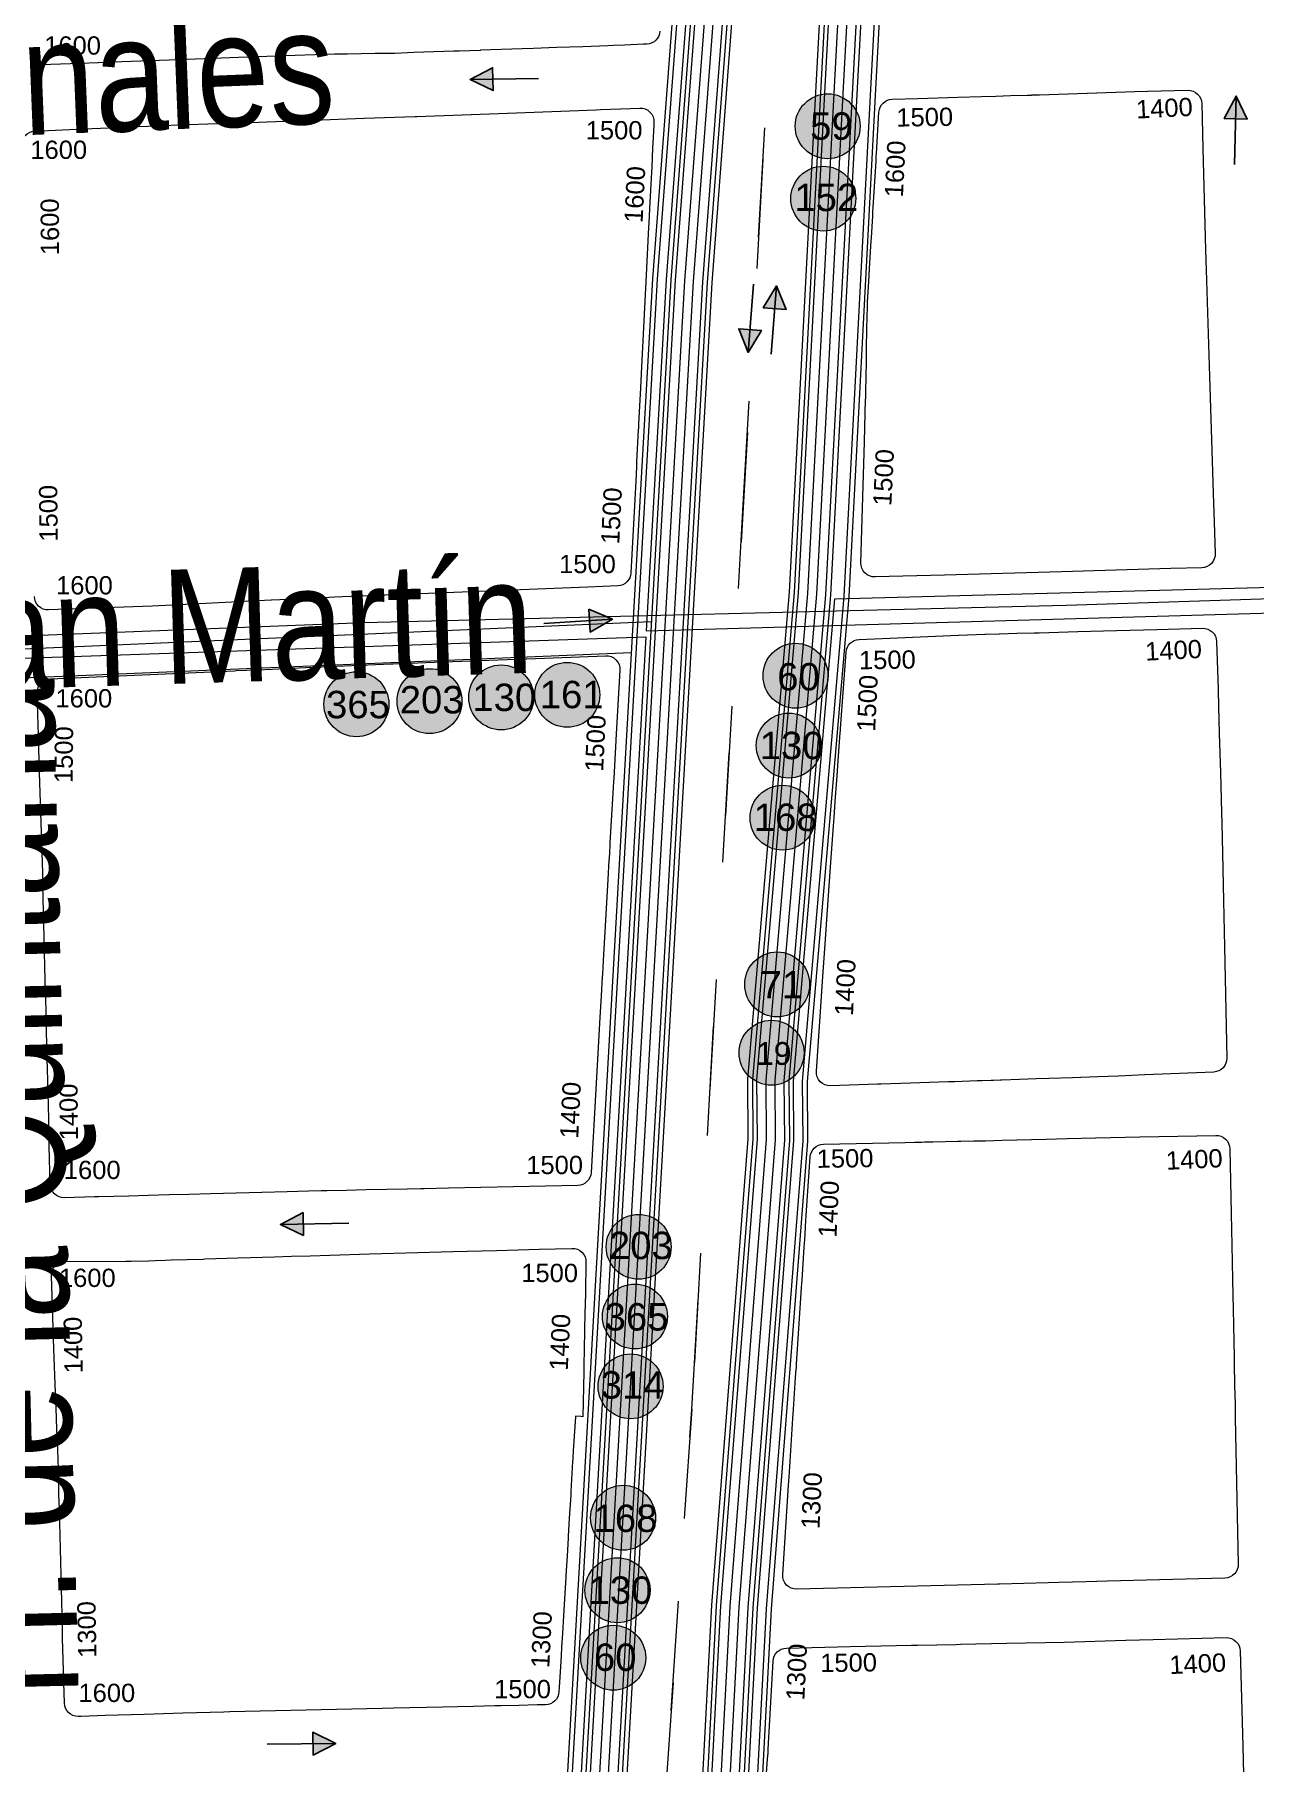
# Model space of a CAD drawing. Header units: millimetres. Extents: x 11558 to 23675, y 49449 to 61482.
# Drawn here: x 19539 to 19806.1, y 54871.2 to 55249.7 of the extents above; entities that cross this region are included whole.
import ezdxf

# ---------------------------------------------------------------- set-up
doc = ezdxf.new("R2010")
doc.units = ezdxf.units.MM
doc.linetypes.add('ACAD_ISO03W100', pattern=[30, 12, -18])
for name, color, linetype in [('0. plano base - nombres calles', 22, 'Continuous'), ('0. Plano Base - PLANO', 254, 'Continuous'), ('0. Plano base - sentido calles', 253, 'Continuous'), ('0.BARRIOS - DIVISIÓN', 12, 'ACAD_ISO03W100'), ('7. puesta en valor CC la lucila', 212, 'Continuous'), ('numeración', 7, 'Continuous')]:
    doc.layers.add(name, color=color, linetype=linetype)
for name, color, linetype, true_color in [('Linea 130 IDA', 7, 'Continuous', 0x26921c), ('Linea 130 REGRESO', 7, 'Continuous', 0x7a5c00), ('Linea 152 IDA', 7, 'Continuous', 0x070721), ('Linea 152 REGRESO', 7, 'Continuous', 0xff0a0a), ('linea 161 vuelta', 7, 'Continuous', 0x9d070c), ('Linea 168 IDA', 7, 'Continuous', 0x1a1a1a), ('Linea 168 REGRESO', 7, 'Continuous', 0x330000), ('Linea 19 Estación Carapachay', 7, 'Continuous', 0xa80000), ('Linea 19 Plaza Miserere', 7, 'Continuous', 0x575757), ('Linea 203 IDA', 7, 'Continuous', 0xc2c200), ('Linea 203 REGRESO', 7, 'Continuous', 0x9e7700), ('Linea 21 REGRO Ramal G', 7, 'Continuous', 0x0a47ff), ('Linea 314 IDA', 7, 'Continuous', 0x141414), ('Linea 314 REGRESO', 7, 'Continuous', 0xe00000), ('Linea 365 IDA', 7, 'Continuous', 0xdb6e00), ('Linea 365 REGRESO', 7, 'Continuous', 0xcc3300), ('Linea 59 Por Barrio Golf IDA', 7, 'Continuous', 0x007038), ('Linea 59 Por Barrio Golf VUELTA', 7, 'Continuous', 0xffd147), ('Linea 59 Por la Lucila IDA', 7, 'Continuous', 0x007038), ('Linea 60 Barracas IDA', 7, 'Continuous', 0x660000), ('Linea 60 Barracas VUELTA', 7, 'Continuous', 0xbcab76), ('Linea 60 Constitución-barramcas x Fleming IDA', 7, 'Continuous', 0x660000), ('Linea 60 Constitución-barrancas x Fleming VUELTA', 7, 'Continuous', 0xbcab76), ('Linea 71 IDA', 7, 'Continuous', 0xff2424), ('Linea 71 REGRESO', 7, 'Continuous', 0x2e62ff)]:
    doc.layers.add(name, color=color, linetype=linetype, true_color=true_color)
doc.layers.get('7. puesta en valor CC la lucila').off()
doc.styles.get("Standard").update_dxf_attribs({"font": 'arial.ttf'})

# ---------------------------------------------------------------- blocks, each defined once
blk = doc.blocks.new('MANZANAS')
at = {"layer": '0. Plano Base - PLANO', "color": 0, "linetype": 'Continuous', "lineweight": 5}
for points in [[(5639146.04, 6179249.3, -0.382418), (5639144.8, 6179245.5), (5639144.14, 6179245.11), (5639140.57, 6179243.04), (5639138.4, 6179241.79), (5639137.37, 6179241.2), (5639132.63, 6179238.52), (5639127.59, 6179235.67), (5639123.21, 6179233.2), (5639121.03, 6179231.97), (5639113.11, 6179227.49), (5639113.03, 6179227.44), (5639109.12, 6179225.23), (5639108.63, 6179224.96), (5639108.05, 6179224.63), (5639108, 6179224.6), (5639100.35, 6179220.28), (5639096.73, 6179218.23), (5639096.5, 6179218.1), (5639092.94, 6179216.19), (5639087.58, 6179213.31), (5639085.6, 6179212.24), (5639085.12, 6179211.97), (5639077.64, 6179207.74), (5639066.85, 6179201.64), (5639055.37, 6179195.15), (5639042.79, 6179188.04), (5639040.05, 6179186.47), (5639040, 6179186.45), (5639036.65, 6179184.54), (5639027.33, 6179179.23, -0.419492)], [(5639091.07, 6179078.17), (5639085.68, 6179075.12, -0.414517), (5639081.59, 6179076.27)], [(5639033.53, 6179162.72, -0.408841), (5639034.65, 6179166.77), (5639041.29, 6179170.61), (5639044.12, 6179172.25), (5639045.58, 6179173.09), (5639047.14, 6179174), (5639054.3, 6179178.14), (5639056.17, 6179179.22), (5639061.92, 6179182.48), (5639069.44, 6179186.73), (5639072.52, 6179188.47), (5639077.26, 6179191.15), (5639082.08, 6179193.88), (5639084.65, 6179195.33), (5639092.39, 6179199.71), (5639092.42, 6179199.73), (5639097.37, 6179202.53), (5639107.09, 6179208.03), (5639107.43, 6179208.22), (5639124.69, 6179218.03), (5639141.53, 6179227.6), (5639142.4, 6179228.1), (5639148.08, 6179231.32), (5639149.85, 6179232.33, -0.439605), (5639154.06, 6179230.97), (5639154.27, 6179230.51), (5639155.99, 6179226.77), (5639156.4, 6179225.87), (5639158.17, 6179222.02), (5639158.62, 6179221.04), (5639161.9, 6179213.83), (5639161.95, 6179213.71), (5639163.22, 6179210.93), (5639163.61, 6179210.07), (5639167.34, 6179201.9), (5639167.38, 6179201.81), (5639176.32, 6179182.22), (5639178.24, 6179178.02), (5639178.27, 6179177.96), (5639181.52, 6179170.83), (5639181.9, 6179170), (5639182.08, 6179169.61), (5639184.97, 6179163.28), (5639185.45, 6179162.23), (5639186.74, 6179159.41), (5639195.09, 6179141.11, -0.387802), (5639193.85, 6179137.26), (5639188.15, 6179134), (5639165.79, 6179121.22), (5639161.11, 6179118.55), (5639143, 6179108.2), (5639139.95, 6179106.45), (5639138.92, 6179105.85), (5639135.76, 6179104.01), (5639132.69, 6179102.22), (5639128.02, 6179099.5), (5639127.94, 6179099.46), (5639120.53, 6179095.14), (5639113.1, 6179090.81), (5639113.01, 6179090.76), (5639105.45, 6179086.35), (5639103.65, 6179085.3), (5639098.22, 6179082.23), (5639095.92, 6179080.92), (5639095.7, 6179080.79), (5639093.05, 6179079.29), (5639091.18, 6179078.23)], [(5639343.88, 6178918.63), (5639341.37, 6178924.42), (5639340.86, 6178925.6), (5639340.73, 6178925.9), (5639340.52, 6178926.37), (5639332.56, 6178943.95, -0.392183), (5639333.85, 6178947.82), (5639346.11, 6178954.54), (5639357.85, 6178960.97), (5639359.06, 6178961.63), (5639366.47, 6178965.69), (5639367.3, 6178966.14), (5639376.21, 6178971.02), (5639387.19, 6178977.03), (5639399.01, 6178983.59), (5639404.23, 6178986.49), (5639418.22, 6178994.25, -0.414659), (5639422.3, 6178993.07), (5639432.36, 6178974.88), (5639444.57, 6178952.77)]]:
    blk.add_lwpolyline(points, format="xyb", dxfattribs=at)
for points in [[(5639305.48, 6179199.72), (5639299.52, 6179196.4), (5639278.66, 6179184.76), (5639256.19, 6179172.31), (5639242.91, 6179164.94, -0.430526), (5639238.75, 6179166.26), (5639227.21, 6179190.1), (5639224.46, 6179195.78), (5639224.41, 6179195.9), (5639224.14, 6179196.46), (5639222.76, 6179199.3), (5639222.41, 6179200.01), (5639219.45, 6179205.99), (5639219.22, 6179206.45), (5639217.92, 6179209.08), (5639216.61, 6179211.71), (5639214.81, 6179215.36), (5639214.49, 6179216.01), (5639213.71, 6179217.59), (5639211.86, 6179221.74), (5639210.7, 6179224.34), (5639208.22, 6179229.91), (5639207.96, 6179230.5), (5639205.99, 6179234.91), (5639205.64, 6179235.7), (5639205.23, 6179236.62), (5639201.12, 6179245.85), (5639200.64, 6179246.93), (5639200.46, 6179247.33), (5639200.44, 6179247.38), (5639196.74, 6179255.69, -0.387883), (5639198.02, 6179259.53), (5639202.91, 6179262.26), (5639210.55, 6179266.53), (5639215.1, 6179269.07), (5639217.81, 6179270.58), (5639220.65, 6179272.17), (5639223.91, 6179273.99), (5639224.43, 6179274.28), (5639224.63, 6179274.39), (5639224.66, 6179274.41), (5639224.73, 6179274.45), (5639226.16, 6179275.26), (5639244.39, 6179285.5), (5639246.8, 6179286.85), (5639246.89, 6179286.9), (5639254.51, 6179291.1, -0.41404), (5639258.58, 6179289.92), (5639263.34, 6179281.31), (5639274.11, 6179261.8), (5639276.23, 6179258.02), (5639287.64, 6179237.68), (5639301.25, 6179213.42), (5639302.18, 6179211.77), (5639306.64, 6179203.81, -0.414922)], [(5639315.79, 6179186.87), (5639320.87, 6179177.76), (5639322.82, 6179174.25), (5639324.08, 6179171.98), (5639325.59, 6179169.28), (5639329.76, 6179161.79), (5639334.07, 6179154.05), (5639335.15, 6179152.11), (5639338.29, 6179146.35), (5639343.32, 6179137.15), (5639348.16, 6179128.3), (5639351.47, 6179122.24), (5639359.83, 6179106.95, -0.407687), (5639358.69, 6179102.91), (5639345.6, 6179095.37), (5639340.58, 6179092.49), (5639336.69, 6179090.29), (5639331.83, 6179087.55), (5639327.32, 6179085.02), (5639324.93, 6179083.67), (5639321.73, 6179081.87), (5639318.35, 6179079.96), (5639318.1, 6179079.82), (5639316.74, 6179079.05), (5639316.34, 6179078.83), (5639314.56, 6179077.83), (5639313.65, 6179077.32), (5639309.35, 6179074.89), (5639308.98, 6179074.69), (5639308.48, 6179074.4), (5639308.16, 6179074.23), (5639299.07, 6179069.11), (5639295.26, 6179066.95), (5639294.62, 6179066.6), (5639285.65, 6179061.55, -0.444289), (5639281.43, 6179062.96), (5639273.12, 6179082.01), (5639270.71, 6179087.56), (5639266.85, 6179096.41), (5639263.12, 6179105.07), (5639261.55, 6179108.71), (5639259.98, 6179112.37), (5639259.28, 6179113.98), (5639257.85, 6179117.29), (5639255.63, 6179122.45), (5639254.31, 6179125.51), (5639251.87, 6179131.19), (5639251.71, 6179131.55), (5639251.52, 6179131.99), (5639244.88, 6179147.41, -0.381252), (5639246.14, 6179151.2), (5639265.02, 6179162.03), (5639265.07, 6179162.05), (5639270.02, 6179164.9), (5639270.14, 6179164.96), (5639272.77, 6179166.42), (5639272.85, 6179166.46), (5639276.17, 6179168.31), (5639279.49, 6179170.15), (5639280.4, 6179170.66), (5639287.86, 6179174.8), (5639295.22, 6179178.88), (5639302.96, 6179183.17), (5639311.71, 6179188.03, -0.413753)], [(5639092.97, 6179061.9), (5639127.96, 6179082.08), (5639128.33, 6179082.29), (5639132.27, 6179084.56), (5639135.11, 6179086.2), (5639142.75, 6179090.6), (5639143.02, 6179090.76), (5639150.32, 6179094.96), (5639157.68, 6179099.21), (5639158.09, 6179099.45), (5639165.86, 6179103.87), (5639183.32, 6179113.8), (5639183.55, 6179113.93), (5639198.54, 6179122.46, -0.44238), (5639202.76, 6179121.08), (5639209.02, 6179107.14), (5639209.06, 6179107.03), (5639212.5, 6179099.39), (5639212.75, 6179098.81), (5639213.31, 6179097.57), (5639218.27, 6179086.53), (5639218.57, 6179085.85), (5639219.06, 6179084.78), (5639219.75, 6179083.22), (5639219.84, 6179083.03), (5639221.58, 6179079.15), (5639227.83, 6179065.24), (5639228.28, 6179064.23), (5639230.08, 6179060.21), (5639230.35, 6179059.62), (5639232.03, 6179055.88), (5639233.96, 6179051.57), (5639233.98, 6179051.53), (5639240.95, 6179036.02), (5639240.96, 6179035.99), (5639247.9, 6179020.53, -0.391417), (5639246.61, 6179016.66), (5639221.8, 6179003.1), (5639217.09, 6179000.52), (5639216.48, 6179000.19), (5639213.83, 6178998.74), (5639209.92, 6178996.6), (5639205.94, 6178994.43), (5639202.21, 6178992.39), (5639198.48, 6178990.35), (5639197.29, 6178989.69), (5639194.87, 6178988.38), (5639190.8, 6178986.11), (5639183.51, 6178982.08), (5639176.1, 6178977.97), (5639171.96, 6178975.68), (5639168.2, 6178973.6), (5639164.19, 6178971.37), (5639160.48, 6178969.32), (5639154.7, 6178966.12), (5639153.88, 6178965.66), (5639148.11, 6178962.47, -0.414882), (5639144.03, 6178963.65), (5639139.95, 6178971.06), (5639137.2, 6178976.04), (5639135.66, 6178978.85), (5639134.42, 6178981.09), (5639132.9, 6178983.85), (5639131.98, 6178985.52), (5639127.84, 6178993.04), (5639124.16, 6178999.72), (5639123.6, 6179000.73), (5639121.03, 6179005.4), (5639119.4, 6179008.35), (5639117.74, 6179011.37), (5639116.7, 6179013.26), (5639115.2, 6179015.99), (5639112.41, 6179021.05), (5639111.11, 6179023.41), (5639099.3, 6179044.52), (5639097.56, 6179047.64), (5639091.86, 6179057.84, -0.410359)], [(5639369.57, 6179089.62), (5639376.38, 6179077.15), (5639381.39, 6179067.97), (5639383.38, 6179064.32), (5639386.4, 6179058.79), (5639391.45, 6179049.53), (5639391.95, 6179048.61), (5639392.07, 6179048.39), (5639394.42, 6179044.08), (5639396.33, 6179040.59), (5639396.34, 6179040.56), (5639397.8, 6179037.88), (5639413.16, 6179009.74, -0.412288), (5639411.98, 6179005.68), (5639389.51, 6178993.23), (5639385.37, 6178990.93), (5639380.13, 6178988.03), (5639378.1, 6178986.91), (5639368.8, 6178981.77), (5639368.48, 6178981.6), (5639329.92, 6178960.31, -0.440989), (5639325.72, 6178961.73), (5639317.84, 6178979.68), (5639317.13, 6178981.3), (5639312.43, 6178992), (5639311.95, 6178993.1), (5639311.16, 6178994.89), (5639308.81, 6179000.25), (5639307.91, 6179002.29), (5639307.42, 6179003.42), (5639307.12, 6179004.1), (5639305.81, 6179007.08), (5639300.42, 6179019.36), (5639300, 6179020.31), (5639299.75, 6179020.88), (5639296.83, 6179027.54), (5639296.52, 6179028.24), (5639295.7, 6179030.11), (5639294.97, 6179031.76), (5639294.04, 6179033.9), (5639288.87, 6179045.66, -0.3889), (5639290.18, 6179049.49), (5639305.84, 6179058.07), (5639307.66, 6179059.06), (5639308.28, 6179059.41), (5639308.69, 6179059.63), (5639309.05, 6179059.83), (5639309.6, 6179060.13), (5639311.16, 6179060.98), (5639315.99, 6179063.62), (5639316.55, 6179063.93), (5639319.06, 6179065.31), (5639321.27, 6179066.52), (5639324.49, 6179068.3), (5639332.93, 6179072.97), (5639336.97, 6179075.2), (5639342.36, 6179078.18), (5639342.42, 6179078.21), (5639350.88, 6179082.83), (5639350.9, 6179082.84), (5639365.5, 6179090.81, -0.414305)], [(5639154.68, 6178950.12), (5639166.45, 6178956.32), (5639167.4, 6178956.82), (5639167.51, 6178956.88), (5639170.83, 6178958.74), (5639172.16, 6178959.48), (5639174.01, 6178960.52), (5639175.14, 6178961.15), (5639181.3, 6178964.59), (5639181.6, 6178964.76), (5639183.71, 6178965.94), (5639187.88, 6178968.27), (5639190.34, 6178969.65), (5639194.92, 6178972.21), (5639198.18, 6178974.03), (5639201.74, 6178976.02), (5639205.46, 6178978.1), (5639213.09, 6178982.37), (5639222.3, 6178987.52), (5639229, 6178991.23), (5639237.37, 6178995.86), (5639241.5, 6178998.15), (5639245.56, 6179000.4), (5639251.83, 6179003.87, -0.428127), (5639255.97, 6179002.57), (5639258.98, 6178996.47), (5639260.98, 6178992.42), (5639262.45, 6178989.45), (5639264.51, 6178985.26), (5639265.83, 6178982.6), (5639266.58, 6178981.07), (5639270.95, 6178972.21), (5639270.54, 6178972.05), (5639269.43, 6178971.62), (5639269.51, 6178971.45), (5639271.22, 6178967.61), (5639272.54, 6178964.65), (5639273.15, 6178963.29), (5639273.16, 6178963.26), (5639273.3, 6178962.95), (5639273.49, 6178962.51), (5639276.17, 6178956.53), (5639276.46, 6178955.86), (5639276.93, 6178954.82), (5639278.56, 6178951.17), (5639280.19, 6178947.52), (5639280.34, 6178947.18), (5639281.94, 6178943.58), (5639283.72, 6178939.61), (5639283.81, 6178939.4), (5639287.29, 6178931.61), (5639288.85, 6178928.11), (5639290.13, 6178925.23), (5639290.84, 6178923.65), (5639291.85, 6178921.38), (5639293.66, 6178917.33), (5639294.1, 6178916.35, -0.390431), (5639292.8, 6178912.5), (5639291.18, 6178911.61), (5639287.65, 6178909.67), (5639284.27, 6178907.82), (5639283.05, 6178907.15), (5639278.97, 6178904.91), (5639275.87, 6178903.21), (5639273.05, 6178901.66), (5639263.63, 6178896.5), (5639261.41, 6178895.28), (5639232.2, 6178879.26), (5639231.02, 6178878.6), (5639223.21, 6178874.24), (5639215.79, 6178870.1), (5639208.31, 6178865.93), (5639203.73, 6178863.37), (5639203.18, 6178863.08, -0.409545), (5639199.14, 6178864.27), (5639195.85, 6178870.22), (5639195.63, 6178870.6), (5639192.3, 6178876.61), (5639192.27, 6178876.66), (5639191.26, 6178878.48), (5639186.97, 6178886.26), (5639182.81, 6178893.81), (5639178.57, 6178901.49), (5639177.03, 6178904.28), (5639174.38, 6178909.08), (5639172.25, 6178912.85), (5639170.05, 6178916.72), (5639166.62, 6178922.79), (5639166.11, 6178923.69), (5639161.37, 6178932.04), (5639153.47, 6178945.99, -0.423059)]]:
    blk.add_lwpolyline(points, format="xyb", close=True, dxfattribs=at)
blk = doc.blocks.new('19')
at = {"layer": 'Linea 19 Estación Carapachay', "lineweight": 211, "true_color": 0xededed}
h = blk.add_hatch(color=7, dxfattribs=at)
h.dxf.hatch_style = 1
edge = h.paths.add_edge_path()
edge.add_arc((0, 0), 7.11, 0, 360)
at = {"layer": 'Linea 19 Estación Carapachay', "lineweight": 9}
blk.add_circle((0, 0), 7.11, dxfattribs=at)
at = {"layer": 'Linea 19 Estación Carapachay', "lineweight": 15, "insert": (-3.4, 2.34), "char_height": 5, "attachment_point": 1}
blk.add_mtext_dynamic_manual_height_columns('19', width=16.4579, gutter_width=12.5, heights=[0], dxfattribs=at)
blk = doc.blocks.new('59 ida')
at = {"layer": 'Linea 59 Por la Lucila IDA', "lineweight": 211, "true_color": 0xededed}
h = blk.add_hatch(color=7, dxfattribs=at)
h.dxf.hatch_style = 1
edge = h.paths.add_edge_path()
edge.add_arc((0, 0), 7.11, 0, 360)
at = {"layer": 'Linea 59 Por la Lucila IDA', "lineweight": 9}
blk.add_circle((0, 0), 7.11, dxfattribs=at)
at = {"layer": 'Linea 59 Por la Lucila IDA', "lineweight": 15, "insert": (-3.84, 3.05), "char_height": 6, "attachment_point": 1}
blk.add_mtext_dynamic_manual_height_columns('59', width=16.4579, gutter_width=12.5, heights=[0], dxfattribs=at)
blk = doc.blocks.new('60 ida')
at = {"layer": 'Linea 60 Barracas IDA', "lineweight": 211, "true_color": 0xededed}
h = blk.add_hatch(color=7, dxfattribs=at)
h.dxf.hatch_style = 1
edge = h.paths.add_edge_path()
edge.add_arc((0, 0), 7.11, 0, 360)
at = {"layer": 'Linea 60 Barracas IDA', "lineweight": 9}
blk.add_circle((0, 0), 7.11, dxfattribs=at)
at = {"layer": 'Linea 60 Barracas IDA', "lineweight": 15, "insert": (-4.01, 2.78), "char_height": 6, "attachment_point": 1}
blk.add_mtext_dynamic_manual_height_columns('60', width=16.4579, gutter_width=12.5, heights=[0], dxfattribs=at)
blk = doc.blocks.new('60 vuelta')
at = {"layer": 'Linea 60 Constitución-barrancas x Fleming VUELTA', "lineweight": 211, "true_color": 0xededed}
h = blk.add_hatch(color=7, dxfattribs=at)
h.dxf.hatch_style = 1
edge = h.paths.add_edge_path()
edge.add_arc((0, 0), 7.11, 0, 360)
at = {"layer": 'Linea 60 Barracas VUELTA', "lineweight": 9}
blk.add_circle((0, 0), 7.11, dxfattribs=at)
at = {"layer": 'Linea 60 Barracas VUELTA', "lineweight": 15, "insert": (-4.24, 3.11), "char_height": 6, "attachment_point": 1}
blk.add_mtext_dynamic_manual_height_columns('60', width=16.4579, gutter_width=12.5, heights=[0], dxfattribs=at)
blk = doc.blocks.new('71 vuelta')
at = {"layer": 'Linea 71 REGRESO', "lineweight": 211, "true_color": 0xededed}
h = blk.add_hatch(color=7, dxfattribs=at)
h.dxf.hatch_style = 1
edge = h.paths.add_edge_path()
edge.add_arc((0, 0), 7.11, 0, 360)
at = {"layer": 'Linea 71 REGRESO', "lineweight": 9}
blk.add_circle((0, 0), 7.11, dxfattribs=at)
at = {"layer": 'Linea 71 REGRESO', "lineweight": 15, "insert": (-3.64, 2.95), "char_height": 6, "attachment_point": 1}
blk.add_mtext_dynamic_manual_height_columns('71', width=16.4579, gutter_width=12.5, heights=[0], dxfattribs=at)
blk = doc.blocks.new('130 ida')
at = {"layer": 'Linea 130 IDA', "lineweight": 211, "true_color": 0xededed}
h = blk.add_hatch(color=7, dxfattribs=at)
h.dxf.hatch_style = 1
edge = h.paths.add_edge_path()
edge.add_arc((0, 0), 7.11, 0, 360)
at = {"layer": 'Linea 130 IDA', "lineweight": 9}
blk.add_circle((0, 0), 7.11, dxfattribs=at)
at = {"layer": 'Linea 130 IDA', "lineweight": 211, "insert": (-6.31, 3.02), "char_height": 6, "attachment_point": 1}
blk.add_mtext_dynamic_manual_height_columns('130', width=19.512, gutter_width=12.5, heights=[0], dxfattribs=at)
blk = doc.blocks.new('130 vuelta')
at = {"layer": 'Linea 130 REGRESO', "lineweight": 211, "true_color": 0xededed}
h = blk.add_hatch(color=7, dxfattribs=at)
h.dxf.hatch_style = 1
edge = h.paths.add_edge_path()
edge.add_arc((0, 0), 7.11, 0, 360)
at = {"layer": 'Linea 130 REGRESO', "lineweight": 9}
blk.add_circle((0, 0), 7.11, dxfattribs=at)
at = {"layer": 'Linea 130 REGRESO', "lineweight": 211, "insert": (-6.36, 3.02), "char_height": 6, "attachment_point": 1}
blk.add_mtext_dynamic_manual_height_columns('130', width=7.0238, gutter_width=12.5, heights=[0], dxfattribs=at)
blk = doc.blocks.new('152 vuelta')
at = {"layer": 'Linea 152 REGRESO', "lineweight": 211, "true_color": 0xededed}
h = blk.add_hatch(color=7, dxfattribs=at)
h.dxf.hatch_style = 1
edge = h.paths.add_edge_path()
edge.add_arc((0, 0), 7.11, 0, 360)
at = {"layer": 'Linea 152 REGRESO', "lineweight": 9}
blk.add_circle((0, 0), 7.11, dxfattribs=at)
at = {"layer": 'Linea 152 REGRESO', "lineweight": 15, "insert": (-6.34, 3.27), "char_height": 6, "attachment_point": 1}
blk.add_mtext_dynamic_manual_height_columns('152', width=16.4579, gutter_width=12.5, heights=[0], dxfattribs=at)
blk = doc.blocks.new('161vuelta')
at = {"layer": 'linea 161 vuelta', "lineweight": 211, "true_color": 0xededed}
h = blk.add_hatch(color=7, dxfattribs=at)
h.dxf.hatch_style = 1
edge = h.paths.add_edge_path()
edge.add_arc((0, 0), 7.11, 0, 360)
at = {"layer": 'linea 161 vuelta', "lineweight": 9}
blk.add_circle((0, 0), 7.11, dxfattribs=at)
at = {"layer": 'linea 161 vuelta', "lineweight": 9, "insert": (-6.03, 3.07), "char_height": 6, "attachment_point": 1}
blk.add_mtext_dynamic_manual_height_columns('161', width=16.4579, gutter_width=12.5, heights=[0], dxfattribs=at)
blk = doc.blocks.new('168 vuelta')
at = {"layer": 'Linea 168 IDA', "lineweight": 211, "true_color": 0xededed}
h = blk.add_hatch(color=7, dxfattribs=at)
h.dxf.hatch_style = 1
edge = h.paths.add_edge_path()
edge.add_arc((0, 0), 7.11, 0, 360)
at = {"layer": 'Linea 168 IDA', "lineweight": 9}
blk.add_circle((0, 0), 7.11, dxfattribs=at)
at = {"layer": 'Linea 168 IDA', "lineweight": 15, "insert": (-6.45, 2.89), "char_height": 6, "attachment_point": 1}
blk.add_mtext_dynamic_manual_height_columns('168', width=16.4579, gutter_width=12.5, heights=[0], dxfattribs=at)
blk = doc.blocks.new('168 ida')
at = {"layer": 'Linea 168 REGRESO', "lineweight": 211, "true_color": 0xededed}
h = blk.add_hatch(color=7, dxfattribs=at)
h.dxf.hatch_style = 1
edge = h.paths.add_edge_path()
edge.add_arc((0, 0), 7.11, 0, 360)
at = {"layer": 'Linea 168 REGRESO', "lineweight": 9}
blk.add_circle((0, 0), 7.11, dxfattribs=at)
at = {"layer": 'Linea 168 REGRESO', "lineweight": 15, "insert": (-6.3, 3.1), "char_height": 6, "attachment_point": 1}
blk.add_mtext_dynamic_manual_height_columns('168', width=16.4579, gutter_width=12.5, heights=[0], dxfattribs=at)
blk = doc.blocks.new('203 vuelta')
at = {"layer": 'Linea 203 REGRESO', "lineweight": 211, "true_color": 0xededed}
h = blk.add_hatch(color=7, dxfattribs=at)
h.dxf.hatch_style = 1
edge = h.paths.add_edge_path()
edge.add_arc((0, 0), 7.11, 0, 360)
at = {"layer": 'Linea 203 REGRESO', "lineweight": 9}
blk.add_circle((0, 0), 7.11, dxfattribs=at)
at = {"layer": 'Linea 203 REGRESO', "lineweight": 15, "insert": (-6.52, 3.31), "char_height": 6, "attachment_point": 1}
blk.add_mtext_dynamic_manual_height_columns('203', width=16.4579, gutter_width=12.5, heights=[0], dxfattribs=at)
blk = doc.blocks.new('314 vuelta')
at = {"layer": 'Linea 314 REGRESO', "lineweight": 211, "true_color": 0xededed}
h = blk.add_hatch(color=7, dxfattribs=at)
h.dxf.hatch_style = 1
edge = h.paths.add_edge_path()
edge.add_arc((0, 0), 7.11, 0, 360)
at = {"layer": 'Linea 314 REGRESO', "lineweight": 9}
blk.add_circle((0, 0), 7.11, dxfattribs=at)
at = {"layer": 'Linea 314 REGRESO', "lineweight": 211, "insert": (-6.55, 3.33), "char_height": 6, "attachment_point": 1}
blk.add_mtext_dynamic_manual_height_columns('314', width=8.0914, gutter_width=12.5, heights=[0], dxfattribs=at)
blk = doc.blocks.new('365 vuelta')
at = {"layer": 'Linea 365 REGRESO', "lineweight": 211, "true_color": 0xededed}
h = blk.add_hatch(color=7, dxfattribs=at)
h.dxf.hatch_style = 1
edge = h.paths.add_edge_path()
edge.add_arc((0, 0), 7.11, 0, 360)
at = {"layer": 'Linea 365 REGRESO', "lineweight": 9}
blk.add_circle((0, 0), 7.11, dxfattribs=at)
at = {"layer": 'Linea 365 REGRESO', "lineweight": 211, "insert": (-6.65, 2.93), "char_height": 6, "attachment_point": 1}
blk.add_mtext_dynamic_manual_height_columns('365', width=11.0529, gutter_width=12.5, heights=[0], dxfattribs=at)

msp = doc.modelspace()

# ---------------------------------------------------------------- hatches: boundary and pattern name
at = {"layer": '0. Plano base - sentido calles', "linetype": 'Continuous', "lineweight": 25, "ltscale": 2, "true_color": 0x1a1a1a}
h = msp.add_hatch(color=250, dxfattribs=at)
h.dxf.hatch_style = 1
h.paths.add_polyline_path([(19634.36, 55239.83), (19639.4, 55237.41), (19639.36, 55239.91)])
h.paths.add_polyline_path([(19634.36, 55239.83), (19639.36, 55239.91), (19639.32, 55242.41)])
h = msp.add_hatch(color=250, dxfattribs=at)
h.dxf.hatch_style = 1
h.paths.add_polyline_path([(19802.09, 55236.21), (19799.47, 55231.28), (19801.97, 55231.22)])
h.paths.add_polyline_path([(19802.09, 55236.21), (19801.97, 55231.22), (19804.46, 55231.15)])
h = msp.add_hatch(color=250, dxfattribs=at)
h.dxf.hatch_style = 1
h.paths.add_polyline_path([(19701.44, 55194.62), (19698.55, 55189.83), (19701.05, 55189.64)])
h.paths.add_polyline_path([(19701.44, 55194.62), (19701.05, 55189.64), (19703.54, 55189.44)])
h = msp.add_hatch(color=250, dxfattribs=at)
h.dxf.hatch_style = 1
h.paths.add_polyline_path([(19695.28, 55180.06), (19698.16, 55184.85), (19695.67, 55185.04)])
h.paths.add_polyline_path([(19695.28, 55180.06), (19695.67, 55185.04), (19693.18, 55185.23)])
h = msp.add_hatch(color=250, dxfattribs=at)
h.dxf.hatch_style = 1
h.paths.add_polyline_path([(19665.53, 55121.61), (19660.39, 55123.81), (19660.54, 55121.31)])
h.paths.add_polyline_path([(19665.53, 55121.61), (19660.54, 55121.31), (19660.69, 55118.82)])
h = msp.add_hatch(color=250, dxfattribs=at)
h.dxf.hatch_style = 1
h.paths.add_polyline_path([(19592.87, 54989.09), (19597.91, 54986.67), (19597.87, 54989.17)])
h.paths.add_polyline_path([(19592.87, 54989.09), (19597.87, 54989.17), (19597.82, 54991.67)])
h = msp.add_hatch(color=250, dxfattribs=at)
h.dxf.hatch_style = 1
h.paths.add_polyline_path([(19604.97, 54875.41), (19599.94, 54877.84), (19599.97, 54875.34)])
h.paths.add_polyline_path([(19604.97, 54875.41), (19599.97, 54875.34), (19600, 54872.84)])
at = {"layer": 'Linea 168 IDA', "lineweight": 15}
h = msp.add_hatch(dxfattribs=at)
h.set_pattern_fill('AR-B816', color=256)
h.set_pattern_definition([(0, (4821.7, 1404.23), (0, 203.2), []), (90, (4821.7, 1404.23), (-203.2, 203.2), [203.2, -203.2])])
h.paths.add_polyline_path([(19662.54, 54909.66, 1), (19670.91, 54909.66, 1)])
h.paths.add_polyline_path([(19663.29, 54906.71), (19670.37, 54906.71), (19670.37, 54911.86), (19663.29, 54911.86)], flags=25)

# ---------------------------------------------------------------- linework, layer by layer
at = {"layer": '0. Plano base - sentido calles', "color": 250, "linetype": 'Continuous', "lineweight": 25, "ltscale": 2, "true_color": 0x1a1a1a}
for points in [[(19649.36, 55240.08), (19634.36, 55239.83), (19639.32, 55242.41), (19639.4, 55237.41), (19634.36, 55239.83)], [(19801.72, 55221.22), (19802.09, 55236.21), (19804.46, 55231.15), (19799.47, 55231.28), (19802.09, 55236.21)], [(19696.45, 55195.01), (19695.28, 55180.06), (19693.18, 55185.23), (19698.16, 55184.85), (19695.28, 55180.06)], [(19700.27, 55179.67), (19701.44, 55194.62), (19703.54, 55189.44), (19698.55, 55189.83), (19701.44, 55194.62)], [(19650.55, 55120.71), (19665.53, 55121.61), (19660.69, 55118.82), (19660.39, 55123.81), (19665.53, 55121.61)], [(19607.86, 54989.34), (19592.87, 54989.09), (19597.82, 54991.67), (19597.91, 54986.67), (19592.87, 54989.09)], [(19589.97, 54875.22), (19604.97, 54875.41), (19600, 54872.84), (19599.94, 54877.84), (19604.97, 54875.41)]]:
    msp.add_lwpolyline(points, dxfattribs=at)
at = {"layer": '0.BARRIOS - DIVISIÓN', "color": 14, "lineweight": 18, "ltscale": 2}
for points in [[(19746.68, 55789.02), (19726.12, 55476.55), (19705.29, 55342.21), (19682.91, 54948.63), (19661.94, 54643.15), (19640.4, 54304.03), (19607.91, 53959.65), (19567.75, 53570.63), (19550.03, 53389.45), (19077.25, 53357.53), (18962.05, 53342.81), (18817.78, 53351.07), (18595.68, 53358.57), (18202.92, 53380.53), (17765.7, 53372.91), (17659.73, 53390.45), (17637.92, 53679.7), (17639.89, 53799.72), (17625.59, 53940.22), (17597.55, 54075.9), (17579.24, 54125.09), (17580.44, 54241.86), (17585.92, 54374.44), (17552.48, 55699.13)], [(20104.45, 53325.35), (19550.03, 53389.45), (19587.83, 53765.14), (19640.4, 54304.03), (19661.94, 54643.15), (19682.91, 54948.63), (19694.1, 55145.42), (19705.29, 55342.21), (19726.12, 55476.55), (19746.67, 55788.87)]]:
    msp.add_lwpolyline(points, dxfattribs=at)
at = {"layer": 'Linea 130 IDA', "lineweight": 15}
msp.add_lwpolyline([(17719.85, 55041.94), (18496.71, 55071.93), (18849.22, 55086.71), (19270.22, 55104.01), (19672.86, 55117.74), (19652.52, 54760.03), (19638.02, 54524.72), (19626.45, 54303.69), (19619.32, 54239.28), (19594.64, 53998.01)], dxfattribs=at)
at = {"layer": 'Linea 130 REGRESO', "lineweight": 15}
msp.add_lwpolyline([(19621.9, 54082.33), (19645.87, 54312.66), (19656.24, 54427.96), (19669.95, 54640.57), (19672.38, 54655.23), (19681.65, 54786.66), (19684.87, 54832.54), (19687.11, 54863.88), (19689.28, 54905.54), (19697.27, 55007.72), (19697.17, 55020.78), (19706.29, 55127.4), (19712.13, 55238.28), (19717.72, 55342.34), (19736.96, 55485.89), (19693.91, 55484.41), (19390.79, 55472.52), (19078.65, 55455.31), (18621.89, 55435.53), (18209.58, 55421.21)], dxfattribs=at)
at = {"layer": 'Linea 152 IDA', "lineweight": 15}
msp.add_lwpolyline([(19754.82, 56087.71), (19741.25, 55892.05), (19729.38, 55709.75), (19715.79, 55481.66), (19696.14, 55338.26), (19685.29, 55195.47), (19660.5, 54759.56), (19646.01, 54524.26), (19634.42, 54303.04), (19627.28, 54238.43), (19602.6, 53997.24), (19589.35, 53851.45), (19565.85, 53617.33), (19565.94, 53603.83), (19537.12, 53324.22)], dxfattribs=at)
at = {"layer": 'Linea 152 REGRESO', "lineweight": 15}
msp.add_lwpolyline([(19619.92, 54082.65), (19643.88, 54312.85), (19654.25, 54428.11), (19667.96, 54640.8), (19670.39, 54655.46), (19679.65, 54786.8), (19682.88, 54832.68), (19685.12, 54864), (19687.29, 54905.67), (19695.27, 55007.79), (19695.17, 55020.86), (19704.29, 55127.53), (19710.14, 55238.39), (19715.73, 55342.53), (19734.64, 55483.61), (19744.72, 55639.78), (19744.31, 55654.96), (19752.08, 55774.9), (19753.12, 55794.77), (19762.63, 55942.66), (19768.54, 56031.01), (19772.21, 56100.51)], dxfattribs=at)
at = {"layer": 'linea 161 vuelta', "lineweight": 15}
msp.add_lwpolyline([(16377.73, 54990.61), (16669.3, 55001.24), (16932.55, 55011.67), (17180.19, 55020.92), (17380.77, 55027.58), (17524.55, 55044.5), (17631.36, 55047.33), (17719.89, 55044.23), (17883.27, 55051.21), (18139.01, 55062.11), (18475.66, 55074.32), (18885.17, 55091.23), (19228.11, 55104.31), (19439.91, 55114.21), (19611.13, 55120.88), (19764.84, 55124.7), (19906.17, 55129.23), (20013.12, 55131.85), (20354.35, 55141.12)], dxfattribs=at)
at = {"layer": 'Linea 168 IDA', "lineweight": 15}
msp.add_lwpolyline([(20802.45, 56139.06), (20776.13, 55948.55), (20759.69, 55833.4), (20740.96, 55711.43), (20729.79, 55641.6), (20718.33, 55573.74), (20706.75, 55504.58), (20643.32, 55510.18), (20326.93, 55516.19), (20163.37, 55508.06), (19948.21, 55500.25), (19718.27, 55489.7), (19717.78, 55481.46), (19698.13, 55338.05), (19687.29, 55195.33), (19662.5, 54759.44), (19648, 54524.15), (19636.42, 54302.88), (19629.27, 54238.22), (19604.59, 53997.04), (19591.34, 53851.26), (19567.85, 53617.24), (19567.94, 53603.73), (19539.11, 53324.02)], dxfattribs=at)
at = {"layer": 'Linea 168 REGRESO', "lineweight": 15}
msp.add_lwpolyline([(19558.15, 53371.96), (19574.81, 53533.14), (19595.66, 53734.81), (19617.57, 53946.79), (19622.82, 53960.49), (19626.29, 54065.47), (19629.81, 54081.03), (19653.84, 54311.88), (19664.22, 54427.34), (19677.9, 54639.66), (19680.33, 54654.29), (19689.63, 54786.09), (19692.85, 54831.97), (19695.1, 54863.39), (19697.27, 54905.02), (19705.27, 55007.43), (19705.17, 55020.47), (19714.21, 55126.09), (20665.84, 55151.47)], dxfattribs=at)
at = {"layer": 'Linea 19 Estación Carapachay', "lineweight": 15}
msp.add_lwpolyline([(19625.85, 54081.68), (19649.86, 54312.27), (19660.23, 54427.65), (19673.93, 54640.11), (19676.36, 54654.76), (19685.64, 54786.37), (19688.86, 54832.26), (19691.11, 54863.63), (19693.27, 54905.28), (19701.27, 55007.58), (19701.17, 55020.63), (19710.28, 55127.12), (19716.13, 55238.07), (19721.71, 55341.97), (19740.62, 55483.02), (19750.73, 55639.67), (19750.32, 55654.85), (19758.07, 55774.55), (19759.11, 55794.42), (19768.62, 55942.27), (19774.53, 56030.65), (19778.2, 56100.03)], dxfattribs=at)
at = {"layer": 'Linea 19 Plaza Miserere', "lineweight": 15}
msp.add_lwpolyline([(19744.87, 56088.72), (19731.28, 55892.72), (19719.4, 55710.37), (19705.83, 55482.63), (19686.2, 55339.32), (19675.31, 55196.13), (19650.52, 54760.15), (19636.02, 54524.83), (19624.45, 54303.85), (19617.33, 54239.49), (19592.65, 53998.2), (19579.39, 53852.4), (19555.85, 53617.8), (19555.94, 53604.31), (19527.17, 53325.25)], dxfattribs=at)
at = {"layer": 'Linea 203 IDA', "lineweight": 15}
msp.add_lwpolyline([(19781.19, 56099.79), (19777.52, 56030.47), (19771.61, 55942.07), (19762.11, 55794.24), (19761.07, 55774.37), (19753.32, 55654.79), (19753.73, 55639.61), (19743.6, 55482.72), (19724.7, 55341.69), (19719.12, 55237.91), (19713.27, 55126.91), (19704.17, 55020.51), (19704.27, 55007.47), (19696.27, 54905.09), (19694.1, 54863.45), (19691.86, 54832.05), (19688.63, 54786.16), (19679.34, 54654.41), (19676.91, 54639.77), (19663.22, 54427.42), (19652.84, 54311.98), (19628.82, 54081.19)], dxfattribs=at)
at = {"layer": 'Linea 203 REGRESO', "lineweight": 15}
for points in [[(19743.87, 56088.82), (19730.28, 55892.79), (19718.4, 55710.43), (19704.84, 55482.73), (19685.2, 55339.42), (19674.32, 55196.2), (19649.52, 54760.21), (19635.02, 54524.89), (19623.46, 54303.94), (19616.34, 54239.59), (19591.65, 53998.29), (19578.4, 53852.49), (19554.85, 53617.85), (19554.94, 53604.36), (19526.18, 53325.35)], [(17523.21, 55037.23), (17631.24, 55039.57), (17719.9, 55035.95), (17846.79, 55041.18), (18019.71, 55047.33), (18167.44, 55053.52), (18398.27, 55061.31), (18594.41, 55069.53), (18686.01, 55073.37), (18908.07, 55082.84), (19037.84, 55088.37), (19150.67, 55093.18), (19290.54, 55099.15), (19414.38, 55104.43), (19525.71, 55108.38), (19669.66, 55114.37)]]:
    msp.add_lwpolyline(points, dxfattribs=at)
at = {"layer": 'Linea 21 REGRO Ramal G', "lineweight": 15}
msp.add_lwpolyline([(19746.86, 56088.52), (19733.27, 55892.58), (19721.39, 55710.24), (19707.82, 55482.44), (19688.18, 55339.11), (19677.31, 55196), (19672.94, 55119.12), (20354.28, 55138.65), (20368.79, 54702.2), (20377.28, 54435.03), (20357.5, 54163.52), (20330.65, 53855.9), (19576.6, 53844.62)], dxfattribs=at)
at = {"layer": 'Linea 314 IDA', "lineweight": 15}
msp.add_lwpolyline([(19773.21, 56100.43), (19769.54, 56030.95), (19763.63, 55942.6), (19754.12, 55794.71), (19753.08, 55774.84), (19745.31, 55654.94), (19745.72, 55639.76), (19735.64, 55483.51), (19716.73, 55342.43), (19711.13, 55238.34), (19705.29, 55127.47), (19696.17, 55020.82), (19696.27, 55007.75), (19688.28, 54905.61), (19686.11, 54863.94), (19683.88, 54832.61), (19680.65, 54786.73), (19671.39, 54655.35), (19668.95, 54640.69), (19655.24, 54428.03), (19644.88, 54312.75), (19620.91, 54082.49)], dxfattribs=at)
at = {"layer": 'Linea 314 REGRESO', "lineweight": 15}
msp.add_lwpolyline([(19755.82, 56087.61), (19742.25, 55891.98), (19730.38, 55709.68), (19716.79, 55481.56), (19697.14, 55338.15), (19686.29, 55195.4), (19661.5, 54759.5), (19647, 54524.2), (19635.42, 54302.96), (19628.27, 54238.32), (19603.6, 53997.14), (19590.34, 53851.35), (19566.85, 53617.28), (19566.94, 53603.78), (19538.11, 53324.12)], dxfattribs=at)
at = {"layer": 'Linea 365 IDA', "lineweight": 15}
msp.add_lwpolyline([(19785.18, 56099.46), (19781.51, 56030.23), (19775.6, 55941.81), (19766.1, 55794.01), (19765.06, 55774.14), (19757.32, 55654.72), (19757.73, 55639.53), (19747.59, 55482.33), (19728.68, 55341.31), (19723.12, 55237.7), (19717.27, 55126.64), (19708.17, 55020.35), (19708.27, 55007.33), (19700.26, 54904.83), (19698.09, 54863.2), (19695.85, 54831.76), (19692.62, 54785.88), (19683.32, 54653.94), (19680.89, 54639.31), (19667.21, 54427.11), (19656.82, 54311.59), (19632.77, 54080.54)], dxfattribs=at)
at = {"layer": 'Linea 365 REGRESO', "lineweight": 15}
for points in [[(19747.85, 56088.42), (19734.27, 55892.52), (19722.39, 55710.18), (19708.82, 55482.34), (19689.18, 55339), (19678.31, 55195.93), (19653.51, 54759.97), (19639.02, 54524.66), (19627.44, 54303.61), (19620.32, 54239.17), (19595.63, 53997.91), (19582.38, 53852.11), (19558.85, 53617.66), (19558.94, 53604.17), (19530.15, 53324.94)], [(17522.85, 55044.67), (17632.3, 55047.53), (17720.14, 55044.85), (17843.19, 55048.99), (18006.45, 55055.67), (18165.07, 55061.51), (18394.21, 55070.89), (18589.35, 55078.19), (18681.42, 55082.14), (18899.54, 55091.11), (19027.41, 55096.32), (19149.73, 55101.53), (19289.76, 55106.95), (19414.99, 55111.54), (19526.4, 55114.7), (19674.05, 55121.11)]]:
    msp.add_lwpolyline(points, dxfattribs=at)
at = {"layer": 'Linea 59 Por Barrio Golf VUELTA', "lineweight": 15}
msp.add_lwpolyline([(19750.84, 56088.11), (19737.26, 55892.32), (19725.39, 55710), (19711.81, 55482.05), (19692.16, 55338.68), (19681.3, 55195.73), (19656.51, 54759.8), (19642.01, 54524.49), (19630.44, 54303.37), (19623.3, 54238.85), (19598.62, 53997.62), (19585.36, 53851.83), (19561.85, 53617.52), (19561.94, 53604.02), (19533.14, 53324.63)], dxfattribs=at)
at = {"layer": 'Linea 59 Por la Lucila IDA', "lineweight": 15}
msp.add_lwpolyline([(19627.83, 54081.35), (19651.85, 54312.08), (19662.22, 54427.49), (19675.92, 54639.89), (19678.35, 54654.53), (19687.63, 54786.23), (19690.86, 54832.12), (19693.1, 54863.51), (19695.27, 54905.15), (19703.27, 55007.5), (19703.17, 55020.55), (19712.28, 55126.98), (19718.13, 55237.96), (19723.7, 55341.78), (19742.61, 55482.82), (19752.73, 55639.63), (19752.32, 55654.81), (19760.07, 55774.43), (19761.11, 55794.3), (19770.61, 55942.14), (19776.52, 56030.53), (19780.19, 56099.87)], dxfattribs=at)
at = {"layer": 'Linea 60 Constitución-barramcas x Fleming IDA', "lineweight": 15}
msp.add_lwpolyline([(19631.79, 54080.7), (19655.83, 54311.69), (19666.21, 54427.19), (19679.89, 54639.43), (19682.32, 54654.06), (19691.62, 54785.95), (19694.85, 54831.83), (19697.09, 54863.26), (19699.26, 54904.89), (19707.27, 55007.36), (19707.17, 55020.39), (19716.27, 55126.71), (19722.12, 55237.75), (19727.69, 55341.41), (19746.59, 55482.43), (19756.73, 55639.55), (19756.32, 55654.73), (19764.06, 55774.2), (19765.1, 55794.07), (19774.6, 55941.88), (19780.52, 56030.29), (19784.18, 56099.54)], dxfattribs=at)
at = {"layer": 'Linea 60 Constitución-barrancas x Fleming VUELTA', "lineweight": 15}
msp.add_lwpolyline([(19531.15, 53324.84), (19559.94, 53604.12), (19559.85, 53617.61), (19583.37, 53852.02), (19596.63, 53997.81), (19621.31, 54239.06), (19628.44, 54303.53), (19640.02, 54524.6), (19654.51, 54759.91), (19679.31, 55195.86), (19690.17, 55338.9), (19709.82, 55482.24), (19723.39, 55710.12), (19735.27, 55892.45), (19748.85, 56088.31)], dxfattribs=at)
at = {"layer": 'Linea 71 IDA', "lineweight": 15}
msp.add_lwpolyline([(19535.13, 53324.43), (19563.94, 53603.93), (19563.85, 53617.42), (19587.35, 53851.64), (19600.61, 53997.43), (19625.29, 54238.64), (19632.43, 54303.21), (19644.01, 54524.38), (19658.5, 54759.68), (19683.3, 55195.6), (19694.15, 55338.47), (19713.8, 55481.85), (19727.38, 55709.87), (19739.26, 55892.18), (19752.83, 56087.91)], dxfattribs=at)
at = {"layer": 'Linea 71 REGRESO', "lineweight": 15}
msp.add_lwpolyline([(19623.88, 54082), (19647.86, 54312.46), (19658.24, 54427.8), (19671.94, 54640.34), (19674.37, 54655), (19683.64, 54786.51), (19686.87, 54832.4), (19689.11, 54863.76), (19691.28, 54905.41), (19699.27, 55007.65), (19699.17, 55020.7), (19708.29, 55127.26), (19714.13, 55238.18), (19719.71, 55342.15), (19738.62, 55483.22), (19748.73, 55639.7), (19748.32, 55654.89), (19756.08, 55774.67), (19757.12, 55794.54), (19766.62, 55942.4), (19772.53, 56030.77), (19776.2, 56100.19)], dxfattribs=at)

# ---------------------------------------------------------------- block references
at = {"layer": '0. Plano Base - PLANO', "color": 28, "lineweight": 5, "true_color": 0x0d0d0d, "rotation": 332.5463477508169}
msp.add_blockref('MANZANAS', (-7833237.48, -2828296.13), dxfattribs=at)
at = {"layer": '7. puesta en valor CC la lucila', "color": 250, "lineweight": 30, "rotation": 332.5463477508169}
msp.add_blockref('MANZANAS', (-7833237.48, -2828296.13), dxfattribs=at)
at = {"layer": 'Linea 130 IDA', "lineweight": 15}
for p in [(19641.18, 55104.5), (19666.62, 54908.96)]:
    msp.add_blockref('130 ida', p, dxfattribs=at)
at = {"layer": 'Linea 130 REGRESO', "lineweight": 15}
msp.add_blockref('130 vuelta', (19704.14, 55093.96), dxfattribs=at)
at = {"layer": 'Linea 152 REGRESO', "lineweight": 15}
msp.add_blockref('152 vuelta', (19711.7, 55213.74), dxfattribs=at)
at = {"layer": 'linea 161 vuelta', "lineweight": 15}
msp.add_blockref('161vuelta', (19655.66, 55105.07), dxfattribs=at)
at = {"layer": 'Linea 168 IDA', "lineweight": 15}
msp.add_blockref('168 vuelta', (19667.86, 54924.83), dxfattribs=at)
at = {"layer": 'Linea 168 REGRESO', "lineweight": 15}
msp.add_blockref('168 ida', (19702.78, 55078.16), dxfattribs=at)
at = {"layer": 'Linea 19 Estación Carapachay', "color": 188, "lineweight": 15, "true_color": 0x0a090b}
msp.add_blockref('19', (19700.37, 55026.68), dxfattribs=at)
at = {"layer": 'Linea 203 REGRESO', "lineweight": 15}
for p in [(19625.49, 55103.69), (19671.28, 54984.17)]:
    msp.add_blockref('203 vuelta', p, dxfattribs=at)
at = {"layer": 'Linea 314 REGRESO', "lineweight": 15}
msp.add_blockref('314 vuelta', (19669.52, 54953.61), dxfattribs=at)
at = {"layer": 'Linea 365 REGRESO', "lineweight": 15}
for p in [(19609.49, 55103.01), (19670.47, 54968.91)]:
    msp.add_blockref('365 vuelta', p, dxfattribs=at)
at = {"layer": 'Linea 59 Por Barrio Golf IDA', "lineweight": 15}
msp.add_blockref('59 ida', (19712.66, 55229.59), dxfattribs=at)
at = {"layer": 'Linea 60 Constitución-barramcas x Fleming IDA', "lineweight": 15}
msp.add_blockref('60 ida', (19705.62, 55109.25), dxfattribs=at)
at = {"layer": 'Linea 60 Constitución-barrancas x Fleming VUELTA', "lineweight": 15}
msp.add_blockref('60 vuelta', (19665.73, 54894.18), dxfattribs=at)
at = {"layer": 'Linea 71 REGRESO', "lineweight": 15}
msp.add_blockref('71 vuelta', (19701.6, 55041.64), dxfattribs=at)

# ---------------------------------------------------------------- texts
at = {"layer": '0. plano base - nombres calles', "color": 250, "lineweight": 15, "true_color": 0x1a1a1a, "char_height": 25, "attachment_point": 1}
for s, insert, rotation in [('{\\fArial Narrow|b0|i0|c0|p34;Arenales}', (19491.16, 55250.82), 2.2931), ('{\\fArial Narrow|b0|i0|c0|p34;Gral. José de San Martín}', (19329.45, 55125.02), 1.779), ('{\\fArial Narrow|b0|i0|c0|p34;H. de la Quintana}', (19523.72, 54885.13), 91.4248)]:
    msp.add_mtext_dynamic_manual_height_columns(s, width=329.255, gutter_width=12.5, heights=[0], dxfattribs=dict(at, insert=insert, rotation=rotation))
at = {"layer": 'numeración', "color": 251, "true_color": 0x606162, "char_height": 4, "attachment_point": 1}
for s, insert in [('1600', (19541.14, 55249.29)), ('1500', (19659.69, 55230.73)), ('1600', (19538.11, 55226.45)), ('1500', (19653.86, 55135.72)), ('1600', (19543.74, 55131.06)), ('1600', (19543.61, 55106.31)), ('1600', (19545.45, 55003.02)), ('1500', (19646.67, 55004.1)), ('1500', (19645.58, 54980.45)), ('1600', (19544.37, 54979.38)), ('1500', (19639.65, 54889.31)), ('1600', (19548.64, 54888.48))]:
    msp.add_mtext_dynamic_manual_height_columns(s, width=16.0314, gutter_width=12.5, heights=[0], dxfattribs=dict(at, insert=insert))
for s, insert, rotation in [('1500', (19727.66, 55233.52), 0.7868), ('1400', (19780.05, 55235.27), 2.8126), ('1600', (19725.13, 55214.15), 87.2117), ('1600', (19668.14, 55208.54), 87.2117), ('1600', (19540.41, 55201.35), 90.2684), ('1500', (19722.59, 55146.57), 87.2117), ('1500', (19540.13, 55138.6), 90.6681), ('1500', (19663.03, 55138.17), 87.2117), ('1400', (19782.06, 55116.54), 2.8126), ('1500', (19719.48, 55114.66), 0.7868), ('1500', (19719.04, 55097.12), 87.2117), ('1500', (19543.37, 55085.77), 89.4782), ('1500', (19659.5, 55088.34), 87.2117), ('1400', (19714.19, 55034.88), 87.2117), ('1400', (19544.55, 55007.48), 90.5272), ('1400', (19654.05, 55007.99), 87.2117), ('1500', (19710.22, 55005.46), 0.7868), ('1400', (19786.6, 55005.02), 2.8126), ('1400', (19710.58, 54986.34), 87.2117), ('1400', (19545.61, 54956.4), 91.0937), ('1400', (19651.75, 54957.17), 87.2117), ('1300', (19706.85, 54922.49), 87.2117), ('1300', (19548.59, 54894.11), 91.0747), ('1300', (19647.71, 54892.04), 87.2117), ('1300', (19703.55, 54884.94), 87.2117), ('1500', (19710.99, 54895.02), 0.7868), ('1400', (19787.36, 54894.58), 2.8126)]:
    msp.add_mtext_dynamic_manual_height_columns(s, width=16.0314, gutter_width=12.5, heights=[0], dxfattribs=dict(at, insert=insert, rotation=rotation))

doc.saveas('drawing.dxf')
